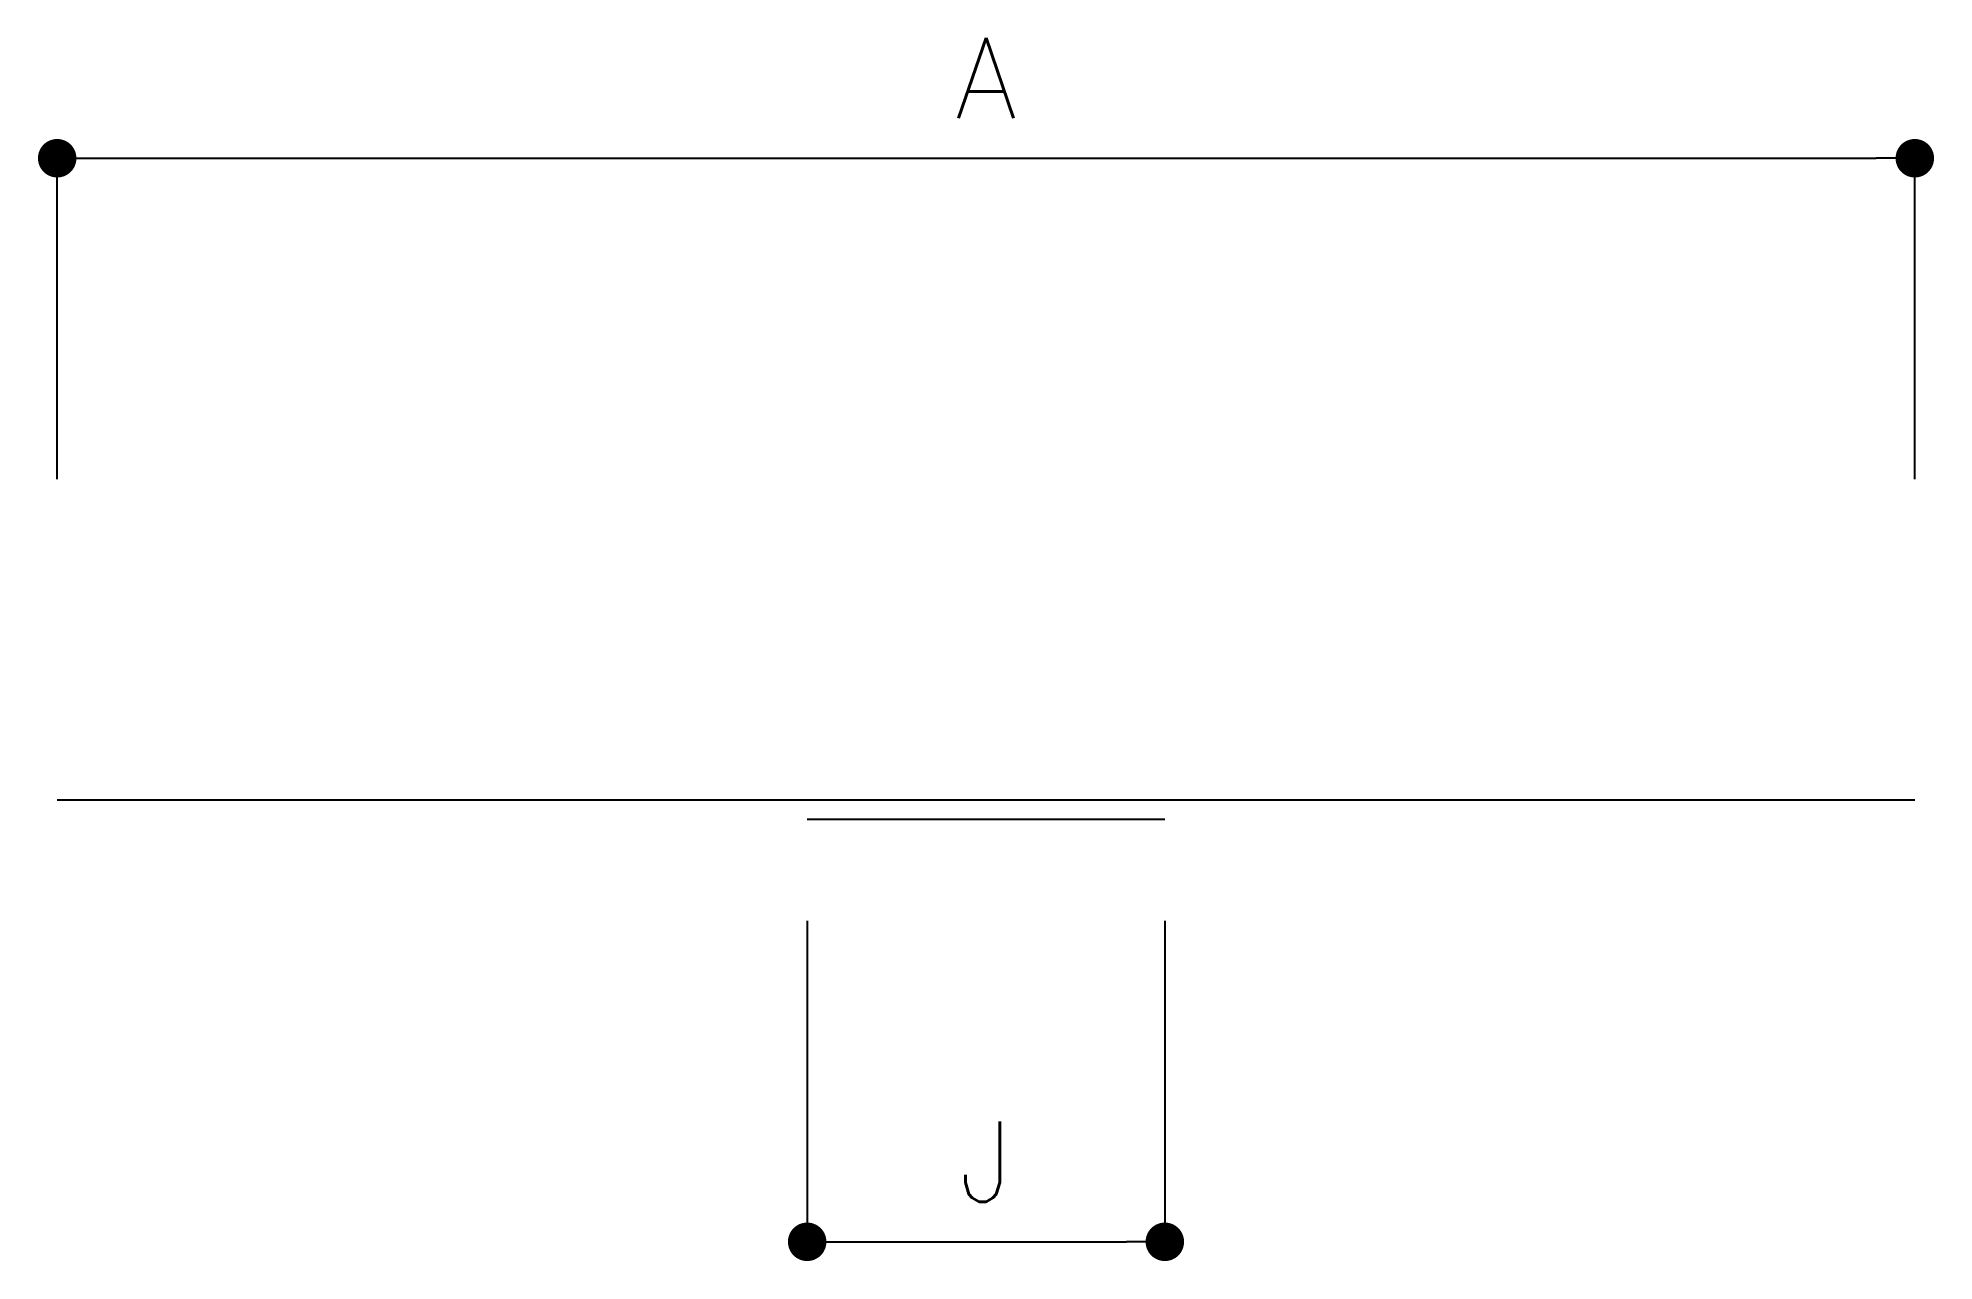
# Model space of a CAD drawing. Header units: millimetres. Extents: x -29.5 to 29.5, y -34.4 to 3.8.
import ezdxf

# ---------------------------------------------------------------- set-up
doc = ezdxf.new("R2010")
doc.units = ezdxf.units.MM
doc.header["$LTSCALE"] = 500
doc.header["$MEASUREMENT"] = 0
doc.styles.add('ROMANS', font='ROMANS.SHX')

# ---------------------------------------------------------------- blocks, each defined once
blk = doc.blocks.new('DOT')
at = {"color": 1}
blk.add_line((0, 0), (-1, 0), dxfattribs=at)
at = {"color": 7, "const_width": 0.5}
blk.add_lwpolyline([(-0.25, 0, 1), (0.25, 0, 1)], format="xyb", close=True, dxfattribs=at)

msp = doc.modelspace()

# ---------------------------------------------------------------- linework, layer by layer
at = {"color": 1}
for p, q in [((-28.949, -10), (-28.949, 0)), ((-27.749, 0), (27.749, 0)), ((28.949, -10), (28.949, 0)), ((-5.574, -23.771), (-5.574, -33.771)), ((5.574, -23.771), (5.574, -33.771)), ((-4.374, -33.771), (4.374, -33.771))]:
    msp.add_line(p, q, dxfattribs=at)
at = {"color": 6}
for p, q in [((-28.949, -20), (28.949, -20)), ((-5.574, -20.6), (5.574, -20.6))]:
    msp.add_line(p, q, dxfattribs=at)

# ---------------------------------------------------------------- block references
at = {"color": 1, "xscale": 1.200000000011642, "yscale": 1.200000000011642, "zscale": 1.2, "rotation": 180}
for p in [(-28.949, 0), (-5.574, -33.771)]:
    msp.add_blockref('DOT', p, dxfattribs=at)
at = {"color": 1, "xscale": 1.200000000011642, "yscale": 1.200000000011642, "zscale": 1.2}
for p in [(28.949, 0), (5.574, -33.771)]:
    msp.add_blockref('DOT', p, dxfattribs=at)

# ---------------------------------------------------------------- texts
at = {"color": 7, "char_height": 2.5, "attachment_point": 5, "style": 'ROMANS'}
for s, insert in [('\\A1;A', (0, 2.5)), ('\\A1;J', (0, -31.271))]:
    msp.add_mtext(s, dxfattribs=dict(at, insert=insert))

doc.saveas('drawing.dxf')
